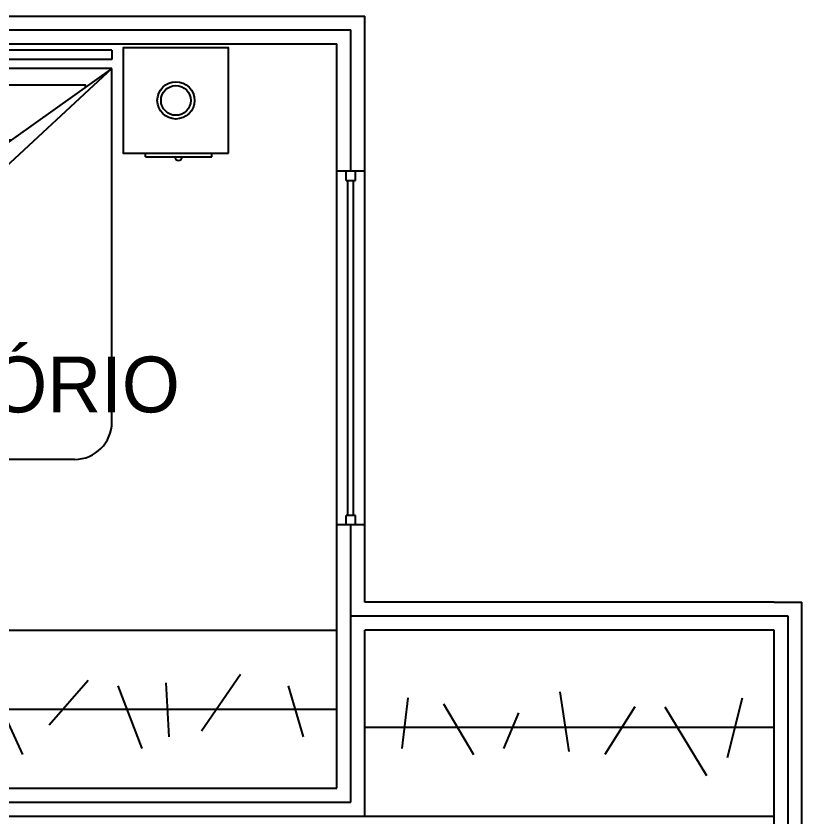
# Model space of a CAD drawing. Header units: millimetres. Extents: x 686.5 to 717.1, y 236.1 to 261.6.
# Drawn here: x 695.188 to 696.245, y 242.648 to 243.724 of the extents above; entities that cross this region are included whole.
import ezdxf

# ---------------------------------------------------------------- set-up
doc = ezdxf.new("R2010")
doc.units = ezdxf.units.MM
doc.linetypes.add('ACAD_ISO04W100', pattern=[30.5, 24, -3, 0.5, -3])
for name, color, linetype in [('EJE', 4, 'ACAD_ISO04W100'), ('LETREROS', 31, 'Continuous'), ('MUE', 2, 'Continuous'), ('MURO1', 3, 'Continuous'), ('TEJA', 242, 'Continuous'), ('VENTANAS', 111, 'Continuous')]:
    doc.layers.add(name, color=color, linetype=linetype)

# ---------------------------------------------------------------- blocks, each defined once
blk = doc.blocks.new('BURO')
at = {"layer": 'MUE', "color": 2}
for p, q in [((-0.1743, -0.3241), (-0.1743, -0.3041)), ((0.1825, -0.3241), (0.1825, -0.3041))]:
    blk.add_line(p, q, dxfattribs=at)
blk.add_lwpolyline([(0.2727, -0.3041), (0.2727, 0.2616), (-0.293, 0.2616), (-0.293, -0.3041)], close=True, dxfattribs=at)
blk.add_lwpolyline([(-0.1743, -0.3241), (0.1825, -0.3241)], dxfattribs=at)
for radius in [0.1, 0.08]:
    blk.add_circle((-0.0101, -0.0212), radius, dxfattribs=at)
blk.add_arc((0.0041, -0.3241), 0.02, 180, 0, dxfattribs=at)
blk = doc.blocks.new('CAMA3')
at = {"layer": 'MUE', "color": 2}
for p, q in [((-0.87, 0.77), (1.03, 0.77)), ((-0.02, 0.77), (-0.2015, 0.6023)), ((1.03, -0.73), (-0.0288, 0.762)), ((1.03, -0.73), (1.03, 0.77)), ((1.08, -0.73), (1.08, 0.77)), ((1.13, 0.77), (1.08, 0.77)), ((1.13, -0.73), (1.13, 0.77)), ((-1.07, -0.53), (-1.07, 0.57)), ((1.03, -0.73), (-0.2015, 0.6023)), ((-0.87, -0.73), (1.03, -0.73)), ((1.13, -0.73), (1.08, -0.73))]:
    blk.add_line(p, q, dxfattribs=at)
blk.add_lwpolyline([(0.6458, 0.1896), (0.6458, 0.5227, -0.414214), (0.7458, 0.6227), (0.8436, 0.6227, -0.414214), (0.9436, 0.5227), (0.9436, 0.1896, -0.414214), (0.8436, 0.0896), (0.7458, 0.0896, -0.414214)], format="xyb", close=True, dxfattribs=at)
blk.add_lwpolyline([(0.6458, -0.1886), (0.6458, -0.1532, -0.414214), (0.7458, -0.0532), (0.8436, -0.0532, -0.414214), (0.9436, -0.1532), (0.9436, -0.5864), (0.928, -0.5864)], format="xyb", dxfattribs=at)
for centre, start, end in [((-0.87, 0.57), 90, 180), ((-0.87, -0.53), 180, 270)]:
    blk.add_arc(centre, 0.2, start, end, dxfattribs=at)

msp = doc.modelspace()

# ---------------------------------------------------------------- linework, layer by layer
at = {"layer": 'EJE'}
for p, q in [((694.6383, 243.7051), (695.6383, 243.7051)), ((695.6383, 243.5152), (695.6383, 243.7051)), ((695.6383, 242.6676), (695.6383, 243.0402)), ((696.2258, 242.9176), (695.6383, 242.9176)), ((696.2258, 241.7176), (696.2258, 242.9176)), ((694.882, 242.6676), (695.6383, 242.6676))]:
    msp.add_line(p, q, dxfattribs=at)
at = {"layer": 'MUE'}
for p, q in [((695.0695, 242.8988), (695.6195, 242.8988)), ((695.4377, 242.7634), (695.4899, 242.8396)), ((695.2329, 242.7714), (695.2851, 242.8316)), ((695.3253, 242.8236), (695.3574, 242.7394)), ((695.3895, 242.8276), (695.3935, 242.7554)), ((695.5542, 242.8236), (695.5742, 242.7554)), ((695.1566, 242.8196), (695.1968, 242.7313)), ((695.9316, 242.7354), (695.9196, 242.8156)), ((695.7148, 242.8075), (695.7067, 242.7394)), ((696.1444, 242.7273), (696.1645, 242.8075)), ((695.0695, 242.7926), (695.6195, 242.7926)), ((695.763, 242.7995), (695.8031, 242.7313)), ((696.02, 242.7955), (695.9798, 242.7313)), ((696.0601, 242.7955), (696.1163, 242.7033)), ((695.8634, 242.7875), (695.8433, 242.7394)), ((696.207, 242.7676), (695.657, 242.7676)), ((695.657, 242.6488), (696.207, 242.6488))]:
    msp.add_line(p, q, dxfattribs=at)
at = {"layer": 'MURO1'}
for p, q in [((694.6195, 243.7238), (695.657, 243.7238)), ((695.657, 242.9363), (695.657, 243.7238)), ((694.657, 243.6863), (695.6195, 243.6863)), ((695.6195, 242.6863), (695.6195, 243.6863)), ((695.657, 243.5152), (695.6195, 243.5152)), ((695.657, 243.0402), (695.6195, 243.0402)), ((696.207, 242.9363), (695.657, 242.9363)), ((696.207, 242.9363), (696.2445, 242.9363)), ((696.2445, 241.6988), (696.2445, 242.9363)), ((695.657, 242.6488), (695.657, 242.8988)), ((696.207, 242.8988), (695.657, 242.8988)), ((696.207, 242.6363), (696.207, 242.8988)), ((695.0695, 242.6863), (695.6195, 242.6863)), ((694.882, 242.6488), (695.657, 242.6488))]:
    msp.add_line(p, q, dxfattribs=at)
at = {"layer": 'VENTANAS'}
for p, q in [((695.6319, 243.5027), (695.6319, 243.5152)), ((695.6444, 243.5027), (695.6444, 243.5152)), ((695.6319, 243.5027), (695.6444, 243.5027)), ((695.6344, 243.0527), (695.6344, 243.5027)), ((695.6419, 243.0527), (695.6419, 243.5027)), ((695.6319, 243.0402), (695.6319, 243.0527)), ((695.6444, 243.0527), (695.6319, 243.0527)), ((695.6444, 243.0402), (695.6444, 243.0527))]:
    msp.add_line(p, q, dxfattribs=at)

# ---------------------------------------------------------------- block references
at = {"layer": 'TEJA', "xscale": 0.25, "yscale": 0.25, "zscale": 0.25, "rotation": 90}
msp.add_blockref('CAMA3', (695.1346, 243.3956), dxfattribs=at)
at = {"layer": 'TEJA', "xscale": 0.25, "yscale": 0.25, "zscale": 0.25}
msp.add_blockref('BURO', (695.4057, 243.6157), dxfattribs=at)

# ---------------------------------------------------------------- texts
at = {"layer": 'LETREROS', "color": 1}
msp.add_text('DORMITÓRIO', height=0.075, dxfattribs=at).set_placement((694.7567, 243.1912))

doc.saveas('drawing.dxf')
